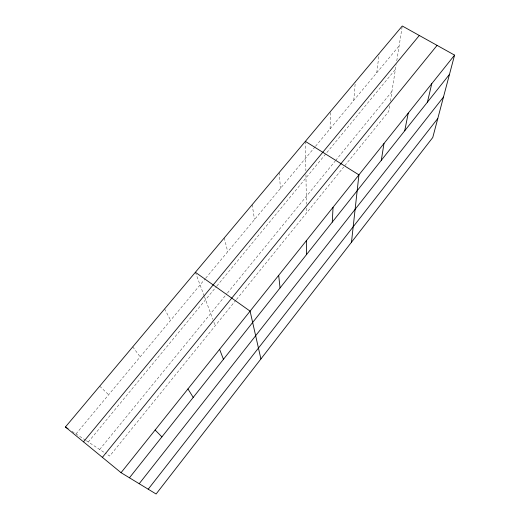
<?xml version="1.0" encoding="UTF-8"?>
<svg xmlns="http://www.w3.org/2000/svg" width="520" height="520" viewBox="0 0 520 520"><rect width="100%" height="100%" fill="white"/><g stroke="black" fill="none" stroke-linecap="round" stroke-linejoin="round"><path stroke-width="0.39" stroke-dasharray="2.6 1.95" d="M330.07 128.817L330.72 111.183M353.769 100.36L355.303 81.919M376.779 72.728L379.048 54.34M389.636 105.853L388.759 111.397L344.168 166.465M390.39 101.101L396.156 64.701M396.773 60.782L402.279 26M235.969 300.105L109.713 456.053L105.04 452.985M236.477 299.481L343.662 167.089M99.697 449.481L226.98 293.586M227.487 292.962L335.134 161.115M335.641 160.498L391.892 91.591M88.296 442L216.372 286.611M216.886 285.987L395.408 69.4M75.998 433.934L205.198 278.779M205.712 278.161L315.003 146.913M315.523 146.289L399.132 45.884M72.026 431.327L85.703 440.303M86.353 440.726L104.37 452.55M99.697 386.191L108.648 394.719M132.737 346.86L140.173 356.863M164.613 308.913L170.631 320.281M195.383 272.285L204.191 296.023M204.471 296.764L212.823 319.28M213.889 322.147L215.215 325.741M224.244 237.933L227.728 251.719M252.167 204.692L254.514 219.55M279.188 172.523L280.475 188.377M305.364 141.369L305.87 170.781M305.936 174.727L306.442 204.263M306.507 208.175L306.592 212.881"/><path stroke-width="0.78" d="M332.28 222.105L333.053 207.266M351.475 242.242L358.93 174.876L305.364 141.369M381.31 160.29L383.981 143.507M404.723 130.78L408.246 113.126M427.434 102.148L431.769 83.674M454.578 55.12L432.763 137.501L156.097 494L121.056 472.687L65.422 426.991L402.279 26L454.578 55.12L121.056 472.687M148.207 489.197L437.808 118.443M139.191 483.717L443.476 97.052M129.454 477.796L449.488 74.347M102.388 457.36L437.086 45.377M83.48 441.825L419.309 35.477M65.422 426.991L68.061 428.727M195.383 272.285L250.088 311.142L260.91 358.95M155.129 430.027L161.909 436.878M187.947 388.941L193.225 397.397M219.583 349.336L223.457 359.288M278.681 275.34L280.059 287.931M306.325 240.734L306.586 254.488"/></g></svg>
